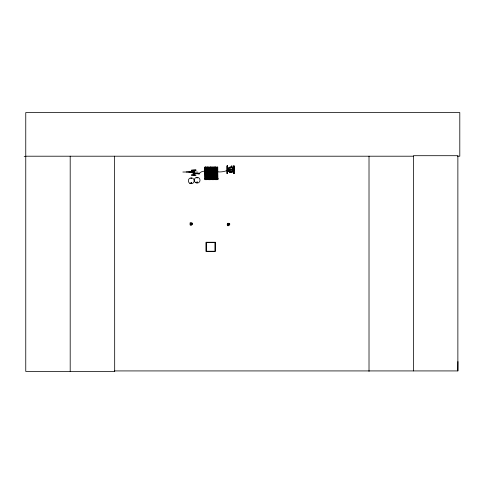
<?xml version="1.0" encoding="UTF-8"?>
<svg xmlns="http://www.w3.org/2000/svg" width="484" height="484" viewBox="0 0 484 484"><rect width="100%" height="100%" fill="white"/><g stroke="black" fill="none" stroke-linecap="round" stroke-linejoin="round"><path stroke-width="0.73" d="M457.537 156.205L459.8 156.205L459.8 112.566L25.761 112.566L25.761 371.434L114.684 371.434L114.623 370.925L457.87 370.925L457.937 361.566M228.515 171.033L228.043 168.964L229.392 167.234L231.703 166.883L233.627 168.148L234.014 170.301L231.945 172.328L229.652 172.123C227.111 171.082 228.188 166.932 230.862 167.095L232.284 167.41M191.005 178.378C191.809 177.561 191.138 179.358 191.095 178.215M190.944 182.94C191.773 181.99 191.404 183.878 190.992 183.012M196.897 177.719C197.375 178.711 197.43 176.872 196.921 177.846M196.692 182.347C198.017 180.889 197.139 184.035 196.782 182.141M230.505 169.745L230.759 169.836M229.712 171.983L228.351 170.489L228.871 167.99M191.005 224.776L191.954 224.11L191.289 223.154L190.339 223.826L191.005 224.776L191.126 224.098M191.168 223.838L191.289 223.154M228.242 225.217L228.466 224.31L228.666 225.181L228.242 225.217L227.577 224.267L228.103 223.638L229.156 224.128L228.666 225.181M228.406 224.28L228.527 223.602M206.456 179.479L206.178 178.995M213.123 179.491L213.148 178.995M216.705 179.503L216.396 178.995M232.731 171.148L233.409 169.497L233.058 168.39M191.646 183.164C191.101 181.464 190.678 183.944 191.47 183.297M197.411 182.504C197.218 181.185 196.45 183.254 197.405 182.42M193.437 172.455L193.854 172.455L193.455 172.806M228.061 168.989L228.418 171.009L230.233 172.213L232.429 171.79L230.269 172.092M229.7 171.911L231.806 172.098L233.651 170.241L233.306 168.335L232.266 167.397M230.844 167.24L232.108 167.549M190.617 224.594L191.065 224.068M191.228 223.868L191.676 223.336M227.855 225.042L228.297 224.509M228.466 224.31L228.914 223.777M232.737 171.136L231.255 171.959L233.004 171.397L233.748 169.569L233.33 168.305M231.509 172.02L231.352 171.711M228.944 168.045L230.801 167.276M190.375 224.249L191.023 224.013M191.271 223.923L191.918 223.687M227.613 224.691L228.26 224.455M228.508 224.364L229.156 224.128M209.784 179.491L210.05 179.007M216.402 179.491L216.675 179.503M231.612 167.228L229.537 167.543L228.339 169.097L228.678 170.979L230.354 172.062M228.363 224.54L229.017 224.939M233.675 165.891L233.645 173.605L233.621 165.885L234.135 165.885L234.093 173.599L234.123 165.891M234.123 173.599L233.621 173.605M208.459 167.149L211.133 167.113L211.266 179.637L208.773 179.667L208.64 167.149M211.798 167.149L214.472 167.113L214.612 179.637L211.938 179.679L211.798 167.149L211.95 179.679M205.053 168.42L207.37 168.396M208.652 168.42L210.963 168.396M211.992 168.42L214.309 168.396M215.271 168.42L217.582 168.396M205.065 169.273L207.376 169.243M208.664 169.273L210.976 169.243M212.004 169.273L214.315 169.243M215.277 169.273L217.594 169.243M205.077 170.543L207.388 170.519M208.677 170.543L210.988 170.519M212.016 170.543L214.327 170.519M215.295 170.543L217.606 170.519M205.089 171.669L207.4 171.645A11.174 7.895 44 0 0 199.19 173.641M208.683 171.669L211 171.645M212.028 171.669L214.339 171.645M215.301 171.669L217.612 171.645M205.101 172.939L207.412 172.915M208.701 172.939L211.012 172.915M212.04 172.939L214.351 172.915M215.313 172.939L217.631 172.915M205.162 178.396L207.479 178.372M208.761 178.396L211.072 178.372M212.101 178.396L214.412 178.372M215.38 178.396L217.691 178.372M204.78 178.765L207.866 178.735M208.38 178.765L211.466 178.735M204.78 178.862L207.866 178.832M208.38 178.862L211.466 178.832M211.72 178.765L214.805 178.735M214.999 178.765L218.078 178.735M206.142 178.965L206.505 178.983M211.72 178.862L214.805 178.832M214.999 178.862L218.078 178.832M209.735 178.965L209.802 178.995M213.081 178.965L213.444 178.983M216.354 178.965L216.717 178.983M213.087 179.51L213.45 179.503M209.409 179.673L208.598 179.679L208.471 167.149L208.652 179.679M209.747 179.673L210.11 179.673M215.211 179.679L217.885 179.637M24.2 156.386L25.761 156.38M25.761 156.205L413.445 156.205M227.534 165.879L227.534 173.599L227.02 173.593L227.02 165.879L227.534 165.885M233.621 169.485L227.534 169.533L233.621 169.582M232.931 169.666L228.369 169.848L232.979 169.666M233.621 169.902L227.534 169.902L233.621 169.999M191.337 170.235L195.959 170.235M193.788 171.814L186.207 171.971M193.788 171.971L182.855 172.02M188.917 172.123L197.974 172.123M193.388 172.358L193.903 172.358M193.388 172.552L193.903 172.552M193.388 172.679L193.903 172.679M193.388 172.873L193.903 172.873M198.162 173.514L194.308 173.514L198.162 173.774M194.308 173.581L193.164 173.581L194.308 173.708M195.959 174.99L191.337 174.93M191.337 175.166L195.959 175.166M227.032 165.885L227.063 173.593M227.48 173.599L227.45 165.885M232.066 167.549L230.765 167.258M227.577 224.267L228.254 224.388M228.515 224.431L229.192 224.552M190.339 223.826L191.017 223.941M191.277 223.989L191.954 224.11M231.6 167.228L233.306 168.353M227.752 223.88L228.285 224.322L228.103 223.638M190.514 223.439L191.047 223.88M191.247 224.05L191.779 224.497M232.054 167.531L233.04 168.384M190.865 223.197L191.101 223.844M191.192 224.092L191.428 224.739M217.83 179.643L217.752 167.113L215.077 167.149L215.271 179.679M217.703 179.643L217.588 167.113L217.679 179.643M217.449 167.851L217.522 179.643M217.419 178.911L217.31 167.851L217.37 178.911M217.116 167.119L217.274 179.649M217.122 178.911L217.001 167.857L217.074 178.911M216.899 179.649L216.197 179.661M215.9 167.881L216.009 178.935L215.84 167.881M215.707 167.143L215.864 179.673M215.586 167.149L215.713 178.935M215.525 167.149L215.574 179.673M215.386 167.149L215.568 179.673M214.418 167.113L214.551 179.643M214.315 167.113L214.43 179.643M214.164 167.113L214.303 179.643M214.128 167.851L214.249 179.643M214.019 167.857L214.152 178.905M213.837 167.119L214.001 179.649M213.819 167.119L213.952 179.649M213.68 167.857L213.789 178.911M213.626 179.649L212.918 179.661M212.567 167.881L212.73 178.935M212.591 179.673L212.428 167.143L212.543 179.673M212.258 167.881L212.434 178.935M212.294 179.667L212.155 167.149L212.234 178.941M212.004 167.149L212.095 179.679M211.078 167.113L211.212 179.643M210.951 167.113L211.084 179.643M210.824 167.113L210.963 179.643M210.782 167.119L210.909 179.643M210.679 167.857L210.818 179.643M210.661 179.649L210.498 167.119L210.613 179.649M210.34 167.857L210.449 178.911M210.286 179.649L209.578 179.661M209.269 167.881L209.403 178.935M209.245 179.673L209.088 167.143L209.203 179.673M208.931 167.881L209.094 178.935M208.955 179.667L208.822 167.149L208.894 178.941M207.17 167.119L207.309 179.643M207.2 178.911L207.085 167.119L207.158 178.911M206.904 167.119L207.061 179.649M206.904 178.911L206.789 167.857L206.862 178.911M206.686 179.649L205.978 179.661M205.682 167.881L205.791 178.935L205.627 167.881M205.488 167.143L205.652 179.673M205.367 167.149L205.494 178.935M205.325 167.149L205.446 179.673M205.222 167.149L205.307 179.673M205.065 167.149L205.198 179.679L205.041 167.149M457.87 370.925L457.87 155.703L413.445 155.703L413.445 370.925M369.014 156.205L369.014 371.434M199.19 173.066L199.19 174.222M198.162 173.066L198.162 174.222M194.163 170.301L194.138 174.93M193.969 170.301L193.969 174.93M193.939 170.301L193.903 174.93M193.382 170.301L193.388 174.93L193.328 170.301M193.152 170.301L193.134 174.93M114.617 156.205L114.684 371.434M70.192 156.205L70.192 371.434M231.703 165.51A8.73 3.267 -13.3 0 1 224.558 171.33A8.73 3.267 -13.3 0 1 215.12 169.594M205.754 172.165C206.402 174.119 207.267 170.767 205.754 172.165M209.348 172.165C210.002 174.119 210.861 170.767 209.348 172.165M212.694 172.165C213.341 174.119 214.2 170.767 212.694 172.165M215.967 172.165C216.62 174.119 217.479 170.767 215.967 172.165M190.158 222.9C188.839 228.859 196.22 222.035 190.158 222.9M227.395 223.342C226.076 229.301 233.457 222.477 227.395 223.342M207.533 167.113L204.859 167.149L204.998 179.679L207.672 179.637L207.533 167.113M195.959 170.066L191.337 170.301L195.959 170.047M215.277 242.26L206.027 242.26L206.027 251.511L215.277 251.511L215.277 242.26M215.023 242.52L206.281 242.52L206.281 251.256L215.023 251.256L215.023 242.52M215.416 179.679L215.259 167.149L215.368 179.679M207.509 179.643L207.376 167.113L207.491 179.643M195.693 182.692A2.892 2.892 0 0 0 200.031 180.187A2.892 2.892 0 0 0 195.693 177.682A2.892 2.892 0 0 0 195.693 182.692M189.795 183.309A2.928 2.928 0 0 0 194.187 180.78A2.928 2.928 0 0 0 189.795 178.245A2.928 2.928 0 0 0 189.795 183.309"/></g></svg>
